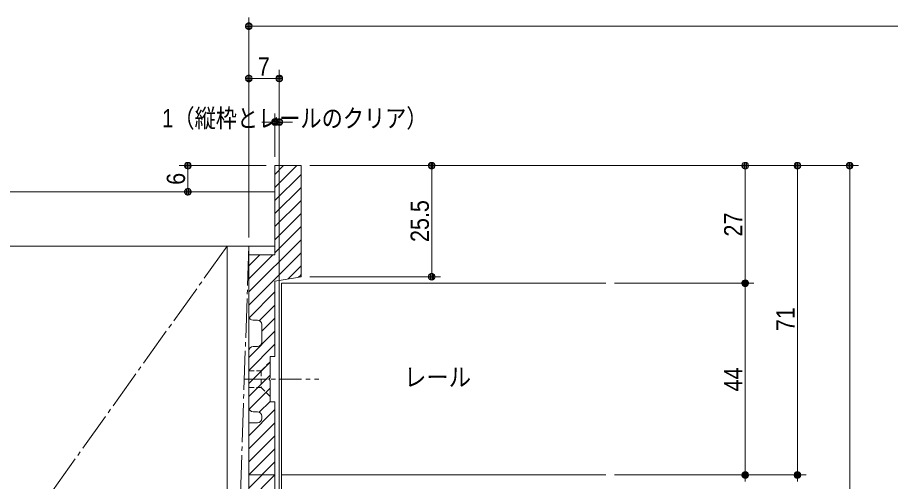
# Model space of a CAD drawing. Units: millimetres, scale not verified. Extents: x -606 to 606, y -304 to 304.
# Drawn here: x -393.9 to -193.4, y -106.5 to 0 of the extents above; entities that cross this region are included whole.
import ezdxf
from ezdxf.enums import TextEntityAlignment as Align

# ---------------------------------------------------------------- set-up
doc = ezdxf.new("R2010")
doc.units = ezdxf.units.MM
doc.header["$LTSCALE"] = 2
for name, pattern in [('CHAIN1', [8, 5, -1, 1, -1]), ('CHAIN2', [12, 9, -1, 1, -1]), ('DASHED1', [1.8, 1.2, -0.6])]:
    doc.linetypes.add(name, pattern=pattern)
for name, color, linetype, lineweight in [('0-1_3一般', 7, 'Continuous', 9), ('0-2_2寸法-1', 7, 'Continuous', 9), ('0-3_0', 7, 'Continuous', 9), ('0-4_2寸法-3', 7, 'Continuous', 9), ('0-5_2寸法-2', 7, 'Continuous', 9)]:
    doc.layers.add(name, color=color, linetype=linetype, lineweight=lineweight)
doc.styles.add('ＭＳ ゴシック', font='')
doc.styles.add('ＭＳ Ｐゴシック', font='')
doc.styles.get('ＭＳ ゴシック').set_extended_font_data('MS Gothic')
doc.styles.get('ＭＳ Ｐゴシック').set_extended_font_data('MS PGothic')

# ---------------------------------------------------------------- blocks, each defined once
blk = doc.blocks.new('_Dot')
at = {"layer": '0-3_0'}
for p, q in [((-1, 0), (-2, 0)), ((0.978, 0.2), (-0.978, 0.2)), ((0.799, 0.6), (-0.799, 0.6)), ((0.916, -0.398), (-0.916, -0.398)), ((0.6, -0.798), (-0.6, -0.798))]:
    blk.add_line(p, q, dxfattribs=at)
for points in [[(1, 0), (0.992, 0.125), (0.969, 0.249), (0.93, 0.368), (0.876, 0.482), (0.809, 0.588), (0.729, 0.685), (0.637, 0.771), (0.536, 0.844), (0.426, 0.905), (0.309, 0.951), (0.187, 0.982), (0.063, 0.998), (-0.063, 0.998), (-0.187, 0.982), (-0.309, 0.951), (-0.426, 0.905), (-0.536, 0.844), (-0.637, 0.771), (-0.729, 0.685), (-0.809, 0.588), (-0.876, 0.482), (-0.93, 0.368), (-0.969, 0.249), (-0.992, 0.125), (-1, 0), (0, 0)], [(-1, 0), (-0.992, -0.125), (-0.969, -0.249), (-0.93, -0.368), (-0.876, -0.482), (-0.809, -0.588), (-0.729, -0.685), (-0.637, -0.771), (-0.536, -0.844), (-0.426, -0.905), (-0.309, -0.951), (-0.187, -0.982), (-0.063, -0.998), (0.063, -0.998), (0.187, -0.982), (0.309, -0.951), (0.426, -0.905), (0.536, -0.844), (0.637, -0.771), (0.729, -0.685), (0.809, -0.588), (0.876, -0.482), (0.93, -0.368), (0.969, -0.249), (0.992, -0.125), (1, 0), (0, 0)]]:
    blk.add_lwpolyline(points, close=True, dxfattribs=at)
blk = doc.blocks.new('グループ-6')
at = {"layer": '0-1_3一般'}
for p, q in [((-312, -68), (-312, -109)), ((-300, -68), (-312, -68)), ((-312, -72), (-308, -68)), ((-312, -78), (-302, -68)), ((-300, -68), (-300, -117.306)), ((-312, -84), (-300, -72)), ((-312, -80), (-613.241, -80)), ((-312, -90), (-300, -78)), ((-312, -105), (-312, -80)), ((-312, -96), (-300, -84)), ((-312, -102), (-300, -90)), ((-312, -108), (-300, -96)), ((-324, -126), (-300, -102)), ((-613.241, -105), (-312, -105)), ((-334, -399), (-334, -105)), ((-334, -105), (-324, -105)), ((-324, -105), (-324, -399)), ((-324, -132), (-300, -108)), ((-324, -109), (-324, -137)), ((-312, -109), (-324, -109)), ((-324, -114), (-319, -109)), ((-324, -120), (-313, -109)), ((-306, -120), (-300, -114)), ((-312, -121), (-301.671, -119.279)), ((-312, -121), (-312, -155.6)), ((-309, -122), (-160, -122)), ((-309, -210), (-309, -122)), ((-323.817, -137.817), (-312, -126)), ((-319.183, -139.183), (-312, -132)), ((-322, -139), (-320, -139)), ((-322, -139), (-320, -139)), ((-322, -139), (-320, -139)), ((-318, -144), (-312, -138)), ((-324, -156), (-312, -144)), ((-318, -141), (-318, -149)), ((-318, -141), (-318, -149)), ((-318, -141), (-318, -149)), ((-324, -162), (-312, -150)), ((-320, -151), (-322, -151)), ((-320, -151), (-322, -151)), ((-320, -151), (-322, -151)), ((-324, -153), (-324, -179)), ((-324, -153), (-324, -179)), ((-324, -153), (-324, -179)), ((-314.2, -165.4), (-314.2, -155.6)), ((-314.2, -155.6), (-312, -155.6)), ((-324, -168), (-314.2, -158.2)), ((-324, -174), (-314.2, -164.2)), ((-314.2, -165.4), (-314.8, -166)), ((-323.817, -179.817), (-314.2, -170.2)), ((-319.181, -181.181), (-314.2, -176.2)), ((-312, -176.4), (-314.2, -176.4)), ((-312, -176.4), (-312, -210)), ((-324, -192), (-312, -180)), ((-322, -181), (-320, -181)), ((-322, -181), (-320, -181)), ((-322, -181), (-320, -181)), ((-318, -183), (-318, -184)), ((-318, -183), (-318, -184)), ((-318, -183), (-318, -184)), ((-320, -186), (-324, -186)), ((-324, -198), (-312, -186)), ((-324, -204), (-312, -192)), ((-324, -210), (-312, -198)), ((-324, -216), (-312, -204)), ((-312, -210), (-324, -210)), ((-324, -210), (-324, -234)), ((-324, -210), (-312, -210)), ((-324, -222), (-312, -210)), ((-312, -210), (-312, -243.6)), ((-309, -298), (-309, -210)), ((-160, -210), (-309, -210))]:
    blk.add_line(p, q, dxfattribs=at)
at = {"layer": '0-1_3一般', "linetype": 'CHAIN2'}
for p, q in [((-334, -105), (-544, -399)), ((-324, -105), (-334, -399))]:
    blk.add_line(p, q, dxfattribs=at)
at = {"layer": '0-1_3一般', "linetype": 'DASHED1'}
for p, q in [((-300, -119), (-301.671, -119.279)), ((-300, -119), (-300, -117.306)), ((-318.4, -162.2), (-318.4, -169.8))]:
    blk.add_line(p, q, dxfattribs=at)
at = {"layer": '0-1_3一般', "linetype": 'CHAIN1'}
for p, q in [((-325.78, -166), (-291.78, -166)), ((-325.559, -166), (-313.359, -166))]:
    blk.add_line(p, q, dxfattribs=at)
at = {"layer": '0-1_3一般'}
for points in [[(-300, -117.306), (-300, -68), (-312, -68), (-312, -109), (-324, -109), (-324, -137)], [(-300, -117.306), (-300, -68), (-312, -68), (-312, -109), (-324, -109), (-324, -137)], [(-312, -243.6), (-312, -210), (-312, -176.4), (-314.2, -176.4), (-314.2, -166.6), (-314.8, -166), (-314.2, -165.4), (-314.2, -155.6), (-312, -155.6), (-312, -121), (-301.671, -119.279)], [(-312, -243.6), (-312, -210), (-312, -176.4), (-314.2, -176.4), (-314.2, -166.6), (-314.8, -166), (-314.2, -165.4), (-314.2, -155.6), (-312, -155.6), (-312, -121), (-301.671, -119.279)], [(-314.2, -176.4), (-314.2, -166.6), (-314.8, -166)], [(-320, -186), (-324, -186), (-324, -210)], [(-324, -186), (-324, -210), (-324, -234), (-320, -234)], [(-324, -186), (-324, -210), (-324, -234), (-320, -234)]]:
    blk.add_lwpolyline(points, dxfattribs=at)
blk.add_lwpolyline([(-544, -399), (-544, -105), (-334, -105), (-334, -399)], close=True, dxfattribs=at)
at = {"layer": '0-1_3一般', "linetype": 'DASHED1'}
for points in [[(-324, -162.2), (-318.4, -162.2), (-314.2, -158)], [(-324, -169.8), (-318.4, -169.8), (-314.2, -174)]]:
    blk.add_lwpolyline(points, dxfattribs=at)
at = {"layer": '0-1_3一般'}
for centre, start, end in [((-302, -117.306), 279.46232, 0), ((-302, -117.306), 279.46232, 360), ((-302, -117.306), 279.46232, 0), ((-322, -137), 180, 270), ((-322, -137), 180, 270), ((-322, -137), 180, 270), ((-320, -141), 0, 90), ((-320, -141), 360, 90), ((-320, -141), 0, 90), ((-322, -153), 90, 180), ((-322, -153), 90, 180), ((-322, -153), 90, 180), ((-320, -149), 270, 0), ((-320, -149), 270, 0), ((-320, -149), 270, 0), ((-322, -179), 180, 270), ((-322, -179), 180, 270), ((-322, -179), 180, 270), ((-320, -183), 0, 90), ((-320, -183), 360, 90), ((-320, -183), 0, 90), ((-320, -184), 270, 0), ((-320, -184), 270, 0), ((-320, -184), 270, 0)]:
    blk.add_arc(centre, 2, start, end, dxfattribs=at)

msp = doc.modelspace()

# ---------------------------------------------------------------- linework, layer by layer
at = {"layer": '0-2_2寸法-1'}
for p, q in [((-340.75, -12), (-340.75, 0)), ((-18.251, -2), (-339.249, -2)), ((-340.75, -50.5), (-340.75, -12)), ((-333.75, -151.3), (-333.75, -12)), ((-339.249, -14), (-335.251, -14)), ((-336.75, -34), (-356.75, -34)), ((-326.75, -34), (-296.75, -34)), ((-296.75, -34), (-224.75, -34)), ((-224.75, -34), (-212.75, -34)), ((-212.75, -34), (-200.75, -34)), ((-354.75, -35.501), (-354.75, -38.499)), ((-298.75, -57.999), (-298.75, -35.501)), ((-226.75, -35.501), (-226.75, -59.499)), ((-214.75, -103.499), (-214.75, -35.501)), ((-202.75, -35.501), (-202.75, -216.499)), ((-336.75, -40), (-356.75, -40)), ((-326.75, -59.5), (-296.75, -59.5)), ((-256.75, -61), (-224.75, -61)), ((-256.75, -61), (-224.75, -61)), ((-226.75, -62.501), (-226.75, -103.499)), ((-256.75, -105), (-224.75, -105)), ((-256.75, -105), (-224.75, -105)), ((-224.75, -105), (-212.75, -105)), ((-224.75, -105), (-212.75, -105))]:
    msp.add_line(p, q, dxfattribs=at)
at = {"layer": '0-5_2寸法-2'}
for p, q in [((-334.75, -32), (-334.75, -22)), ((-333.75, -22), (-333.73, -22)), ((-336.251, -24), (-337.751, -24)), ((-334.75, -24), (-333.75, -24)), ((-332.249, -24), (-330.749, -24))]:
    msp.add_line(p, q, dxfattribs=at)

# ---------------------------------------------------------------- block references
at = {"layer": '0-1_3一般', "xscale": 0.5, "yscale": 0.5}
msp.add_blockref('グループ-6', (-178.75, 0), dxfattribs=at)
at = {"layer": '0-2_2寸法-1', "xscale": 0.7503418, "yscale": 0.7503418}
for p, rotation in [((-340.75, -2), 180), ((-340.75, -14), 180), ((-354.75, -34), 90), ((-298.75, -34), 90), ((-226.75, -34), 90), ((-214.75, -34), 90), ((-202.75, -34), 90), ((-354.75, -40), 270), ((-298.75, -59.5), 270), ((-226.75, -61), 270), ((-226.75, -61), 90), ((-226.75, -105), 270), ((-226.75, -105), 90), ((-214.75, -105), 270), ((-214.75, -105), 90)]:
    msp.add_blockref('_Dot', p, dxfattribs=dict(at, rotation=rotation))
msp.add_blockref('_Dot', (-333.75, -14), dxfattribs=at)
at = {"layer": '0-5_2寸法-2', "xscale": 0.7503418, "yscale": 0.7503418}
msp.add_blockref('_Dot', (-334.75, -24), dxfattribs=at)
at = {"layer": '0-5_2寸法-2', "xscale": 0.7503418, "yscale": 0.7503418, "rotation": 180}
msp.add_blockref('_Dot', (-333.75, -24), dxfattribs=at)

# ---------------------------------------------------------------- texts
at = {"layer": '0-2_2寸法-1', "style": 'ＭＳ Ｐゴシック', "width": 0.9}
msp.add_text('7', height=4.194, dxfattribs=at).set_placement((-338.667, -14.606), align=Align.BOTTOM_LEFT)
for s, p in [('6', (-354.144, -38.405)), ('25.5', (-298.144, -51.536)), ('27', (-226.144, -50.278)), ('71', (-214.155, -71.97)), ('44', (-226.144, -85.822))]:
    msp.add_text(s, height=4.194, rotation=90, dxfattribs=at).set_placement(p, align=Align.BOTTOM_LEFT)
at = {"layer": '0-4_2寸法-3', "style": 'ＭＳ ゴシック', "width": 0.9}
msp.add_text('レール', height=4.179, dxfattribs=at).set_placement((-305.103, -85.892), align=Align.BOTTOM_LEFT)
at = {"layer": '0-5_2寸法-2', "style": 'ＭＳ Ｐゴシック', "width": 0.85}
msp.add_text('1（縦枠とレールのクリア）', height=4.194, dxfattribs=at).set_placement((-360.656, -26.486), align=Align.BOTTOM_LEFT)

doc.saveas('drawing.dxf')
